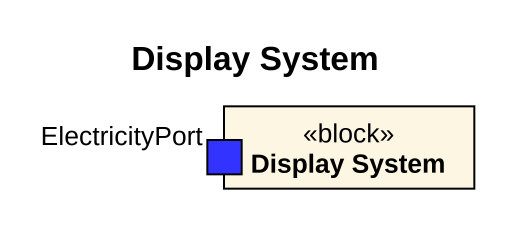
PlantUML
@startuml
title Display System
rectangle "Display System" as Display_System <<block>> {
  port ElectricityPort #3333FF
}
@enduml
